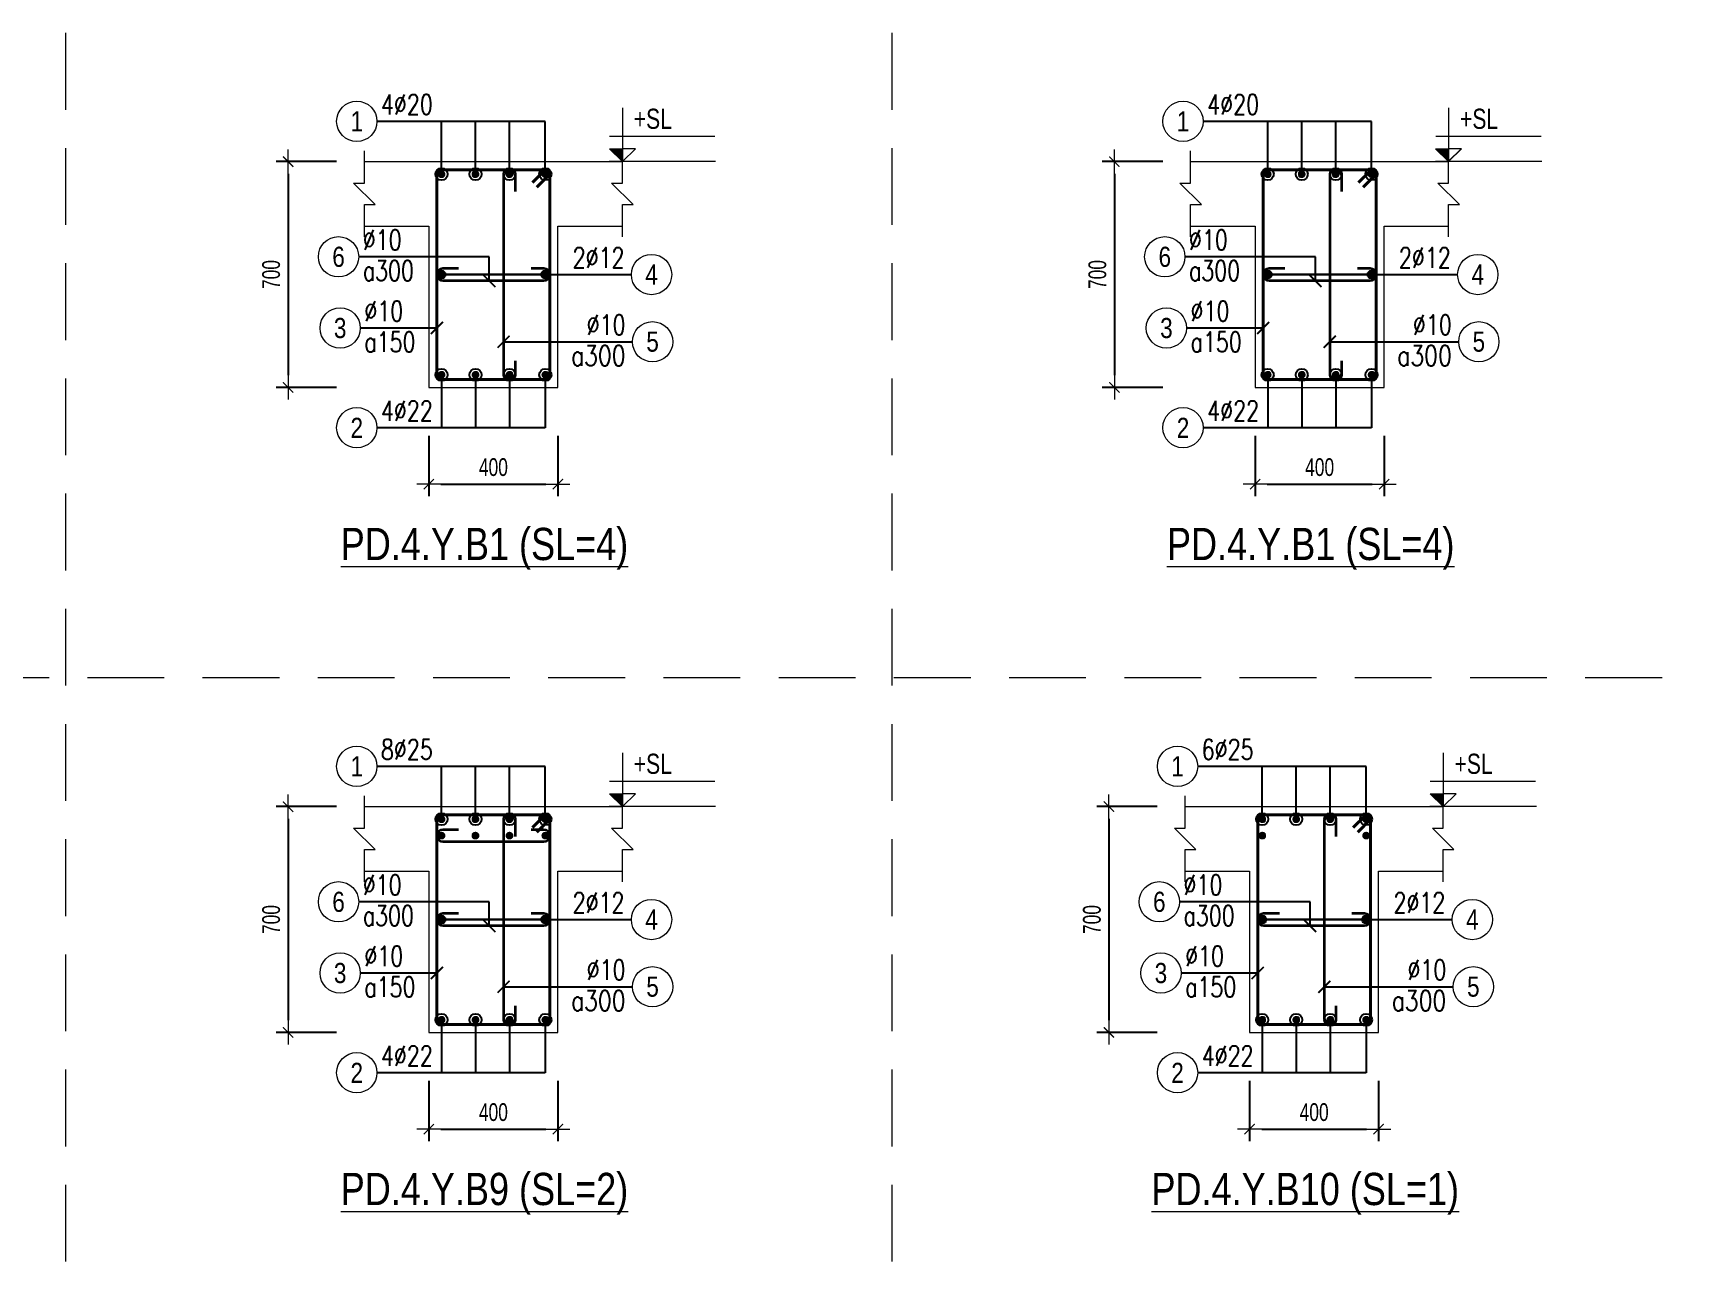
# Model space of a CAD drawing. Header units: millimetres. Extents: x 0 to 264070, y -218202 to 27271.
# Drawn here: x 251161 to 256259, y -208073 to -204202 of the extents above; entities that cross this region are included whole.
import ezdxf
from ezdxf.enums import TextEntityAlignment as Align

# ---------------------------------------------------------------- set-up
doc = ezdxf.new("R2010")
doc.units = ezdxf.units.MM
doc.header["$PDMODE"] = 3
doc.linetypes.add('HIDDEN2', pattern=[4.762499999999999, 3.175, -1.5875])
doc.layers.get('0').update_dxf_attribs({"lineweight": 20})
doc.layers.get('Defpoints').update_dxf_attribs({"color": 151, "lineweight": 9})
for name, color, linetype, lineweight in [('NDC_S_ANNO', 7, 'Continuous', 20), ('NDC_S_CONTINUOUS', 3, 'Continuous', 20), ('NDC_S_DIM', 1, 'Continuous', 15), ('NDC_S_HIDDEN', 8, 'HIDDEN2', 13), ('NDC_S_REBAR', 4, 'Continuous', 35), ('NDC_S_STIRRUP', 4, 'Continuous', 40), ('NDC_S_TEXT SYMBOL', 7, 'Continuous', 20), ('NDC_S_THIN LINE', 8, 'Continuous', 9), ('NDC_S_VN TEXT', 7, 'Continuous', 20)]:
    doc.layers.add(name, color=color, linetype=linetype, lineweight=lineweight)
doc.styles.add('ARIAL', font='arial.ttf', dxfattribs={"width": 0.8})
doc.styles.add('NDC_ANNO', font='', dxfattribs={"width": 0.8})
doc.styles.add('NDC_DIM', font='', dxfattribs={"width": 0.75})
doc.styles.add('NDC_EN TXT', font='romans.shx', dxfattribs={"width": 0.8})
doc.styles.get('NDC_ANNO').set_extended_font_data('Dotum')
doc.styles.get('NDC_DIM').set_extended_font_data('Dotum')
doc.dimstyles.new('NDC_dim_25', dxfattribs={"dimscale": 25, "dimtxt": 2.2, "dimasz": 1.5, "dimexe": 1.5, "dimexo": 2.5, "dimgap": 1, "dimtad": 1, "dimdec": 0, "dimzin": 0, "dimdsep": 46, "dimtxsty": 'NDC_DIM', "dimblk": 'DIMMARK', "dimcen": 0.09, "dimdle": 1.2, "dimclrd": 1, "dimclre": 1, "dimclrt": 3, "dimadec": 0, "dimazin": 0, "dimtfac": 1, "dimtdec": 0, "dimtix": 1, "dimtofl": 0, "dimtmove": 0, "dimatfit": 3, "dimfxl": 6, "dimfxlon": 1, "dimtolj": 1, "dimtzin": 0, "dimarcsym": 0})

# ---------------------------------------------------------------- blocks, each defined once
blk = doc.blocks.new('kata_block_THEP')
at = {"layer": 'NDC_S_REBAR', "color": 0}
for p, q in [((-0.5, 0), (0.5, 0)), ((-0.3535533905960619, 0.353553390592424), (0.3535533905960619, -0.353553390592424)), ((0.3535533905960619, 0.353553390592424), (-0.3535533905960619, -0.353553390592424)), ((0, 0.5), (0, -0.5))]:
    blk.add_line(p, q, dxfattribs=at)
at = {"layer": 'NDC_S_REBAR', "color": 0, "const_width": 0.08333333333333334}
blk.add_lwpolyline([(-0.5, -1.818989403545856e-12, 1), (0.5000000000145519, -1.818989403545856e-12, 1), (-0.5, -1.818989403545856e-12, 1)], format="xyb", dxfattribs=at)
blk = doc.blocks.new('DIMMARK')
at = {"layer": 'NDC_S_DIM', "color": 1}
blk.add_line((-1.5, 0), (1, 0), dxfattribs=at)
at = {"layer": 'NDC_S_DIM', "color": 2, "const_width": 0.1}
blk.add_lwpolyline([(-0.4242640687119285, -0.4242640687119285), (0.4242640687119285, 0.4242640687119285)], dxfattribs=at)
blk = doc.blocks.new('*D852')
at = {"layer": 'Defpoints', "color": 0, "transparency": 16777216}
for p in [(252458.5156631196, -204601.3271362502), (251952.5156631196, -205301.3271362502), (252458.5156631196, -205301.3271362502)]:
    blk.add_point(p, dxfattribs=at)
at = {"layer": 'NDC_S_DIM', "color": 1, "lineweight": -2, "transparency": 16777216}
for p, q in [((252102.5156631196, -204601.3271362502), (251915.0156631196, -204601.3271362502)), ((251952.5156631196, -204638.8271362502), (251952.5156631196, -205263.8271362502)), ((252102.5156631196, -205301.3271362502), (251915.0156631196, -205301.3271362502))]:
    blk.add_line(p, q, dxfattribs=at)
at = {"layer": 'NDC_S_DIM', "color": 1, "lineweight": -2, "transparency": 16777216, "xscale": 37.5, "yscale": 37.5, "zscale": 37.5}
for p, rotation in [((251952.5156631196, -204601.3271362502), 90), ((251952.5156631196, -205301.3271362502), 270)]:
    blk.add_blockref('DIMMARK', p, dxfattribs=dict(at, rotation=rotation))
at = {"layer": 'NDC_S_DIM', "color": 3, "transparency": 16777216, "insert": (251900.0156631197, -204951.3271362502), "char_height": 55.00000000000001, "attachment_point": 5, "rotation": 90, "style": 'NDC_DIM'}
blk.add_mtext('\\A1;700', dxfattribs=at)
blk = doc.blocks.new('*D853')
at = {"layer": 'Defpoints', "color": 0, "transparency": 16777216}
for p in [(252388.8425385753, -205301.3271362502), (252788.8425385753, -205301.3271362502), (252788.8425385753, -205601.3271362502)]:
    blk.add_point(p, dxfattribs=at)
at = {"layer": 'NDC_S_DIM', "color": 1, "lineweight": -2, "transparency": 16777216}
for p, q in [((252388.8425385753, -205451.3271362502), (252388.8425385753, -205638.8271362502)), ((252788.8425385753, -205451.3271362502), (252788.8425385753, -205638.8271362502)), ((252426.3425385753, -205601.3271362502), (252751.3425385753, -205601.3271362502))]:
    blk.add_line(p, q, dxfattribs=at)
at = {"layer": 'NDC_S_DIM', "color": 1, "lineweight": -2, "transparency": 16777216, "xscale": 37.5, "yscale": 37.5, "zscale": 37.5, "rotation": 180}
blk.add_blockref('DIMMARK', (252388.8425385753, -205601.3271362502), dxfattribs=at)
at = {"layer": 'NDC_S_DIM', "color": 1, "lineweight": -2, "transparency": 16777216, "xscale": 37.5, "yscale": 37.5, "zscale": 37.5}
blk.add_blockref('DIMMARK', (252788.8425385753, -205601.3271362502), dxfattribs=at)
at = {"layer": 'NDC_S_DIM', "color": 3, "transparency": 16777216, "insert": (252588.8425385753, -205548.8271362502), "char_height": 55.00000000000001, "attachment_point": 5, "style": 'NDC_DIM'}
blk.add_mtext('\\A1;400', dxfattribs=at)
blk = doc.blocks.new('kata_block_CT')
at = {"layer": 'NDC_S_ANNO'}
blk.add_hatch(color=3, dxfattribs=at).paths.add_polyline_path([(0, 1.596954857557648), (-1.612010908633238, 1.596954857557648), (0, 0)])
at = {"layer": 'NDC_S_ANNO', "ltscale": 50}
h = blk.add_hatch(dxfattribs=at)
h.set_pattern_fill('ANSI31', color=256, scale=1.406250541793835, style=0)
h.set_pattern_definition([(45.00000000000001, (0, 5.456968210637569e-12), (-3.157122508925224, 3.157122508925225), [])])
h.paths.add_polyline_path([(0, 1.596954857557648), (0, 0), (1.612010908924276, 1.596954857557648)])
for p, q in [((-1.592704896858777, 3.140833880479477), (11.46947077315417, 3.140833880479477)), ((11.56125648126181, 5.456968210637569e-12), (-1.63869572513795, 5.456968210637569e-12))]:
    blk.add_line(p, q, dxfattribs=at)
for points in [[(0, 6.69495074864426), (0, 0)], [(0, 0), (-1.612010908924276, 1.596954857557648), (0, 1.596954857557648)], [(0, 0), (1.612010908924276, 1.596954857557648), (0, 1.596954857557648)]]:
    blk.add_lwpolyline(points, dxfattribs=at)
at = {"layer": 'NDC_S_ANNO', "color": 8, "ltscale": 50}
blk.add_lwpolyline([(0, 0), (-1.612010908633238, 1.596954857557648), (0, 1.596954857557648)], dxfattribs=at)
at = {"layer": 'NDC_S_TEXT SYMBOL', "color": 3, "style": 'NDC_ANNO', "width": 0.8}
blk.add_attdef('CT', (1.409564409346785, 4.068271311703938), '', height=2.5, dxfattribs=at)
blk = doc.blocks.new('kata_block_TD')
at = {"color": 6, "linetype": 'ByBlock', "lineweight": -2, "style": 'ARIAL', "width": 0.8}
blk.add_attdef('SECTDET2', text='', height=5, dxfattribs=at).set_placement((0, 7.970649532882817), align=Align.CENTER)
at = {"color": 0, "linetype": 'ByBlock', "lineweight": -2, "style": 'ARIAL', "width": 0.8}
blk.add_attdef('SECTDET1', text='', height=5, dxfattribs=at).set_placement((0, 1.470649532882817), align=Align.CENTER)
at = {"color": 3, "lineweight": 25, "style": 'ARIAL', "width": 0.8}
blk.add_attdef('SSCALE', text='', height=2.5, dxfattribs=at).set_placement((0, -3.998868953555331), align=Align.CENTER)
blk = doc.blocks.new('*U241')
blk.add_circle((-2.5, 0), 2.5)
at = {"layer": 'NDC_S_VN TEXT', "color": 3, "style": 'NDC_EN TXT', "width": 0.75}
for tag, p in [('DK1', (0.5, 0.8455043070534884)), ('KC1', (0.5, -2.972544307831413))]:
    blk.add_attdef(tag, p, '', height=2.5, dxfattribs=at)
at = {"layer": 'NDC_S_VN TEXT', "color": 7, "style": 'ARIAL', "width": 0.8}
blk.add_attdef('SH2', text='', height=2.5, dxfattribs=at).set_placement((-2.5, 0), align=Align.MIDDLE)
blk = doc.blocks.new('*U321')
blk.add_circle((2.5, 0), 2.5)
at = {"layer": 'NDC_S_VN TEXT', "color": 3, "style": 'NDC_EN TXT'}
for tag, width, p in [('DK2', 0.75, (-0.85, 0.8455043070534884)), ('KC2', 0.8, (-0.85, -2.972544307831413))]:
    blk.add_attdef(tag, text='', height=2.5, dxfattribs=dict(at, width=width)).set_placement(p, align=Align.RIGHT)
at = {"layer": 'NDC_S_VN TEXT', "color": 7, "style": 'ARIAL', "width": 0.8}
blk.add_attdef('SH3', text='', height=2.5, dxfattribs=at).set_placement((2.5, 0), align=Align.MIDDLE)
blk = doc.blocks.new('*U239')
blk.add_circle((2.5, 0), 2.5)
at = {"layer": 'NDC_S_VN TEXT', "color": 3, "style": 'NDC_EN TXT', "width": 0.75}
blk.add_attdef('DK2', text='', height=2.5, dxfattribs=at).set_placement((-0.85, 0.8455043070534884), align=Align.RIGHT)
at = {"layer": 'NDC_S_VN TEXT', "color": 7, "style": 'ARIAL', "width": 0.8}
blk.add_attdef('SH3', text='', height=2.5, dxfattribs=at).set_placement((2.5, 0), align=Align.MIDDLE)
blk = doc.blocks.new('*U240')
blk.add_circle((-2.5, 0), 2.5)
at = {"layer": 'NDC_S_VN TEXT', "color": 3, "style": 'NDC_EN TXT', "width": 0.75}
blk.add_attdef('DK1', (0.5, 0.8455043070534884), '', height=2.5, dxfattribs=at)
at = {"layer": 'NDC_S_VN TEXT', "color": 7, "style": 'ARIAL', "width": 0.8}
blk.add_attdef('SH2', text='', height=2.5, dxfattribs=at).set_placement((-2.5, 0), align=Align.MIDDLE)
blk = doc.blocks.new('*D854')
at = {"layer": 'Defpoints', "color": 0, "transparency": 16777216}
for p in [(255020.0266004882, -204601.3271362502), (254514.0266004882, -205301.3271362502), (255020.0266004882, -205301.3271362502)]:
    blk.add_point(p, dxfattribs=at)
at = {"layer": 'NDC_S_DIM', "color": 1, "lineweight": -2, "transparency": 16777216}
for p, q in [((254664.0266004882, -204601.3271362502), (254476.5266004882, -204601.3271362502)), ((254514.0266004882, -204638.8271362502), (254514.0266004882, -205263.8271362502)), ((254664.0266004882, -205301.3271362502), (254476.5266004882, -205301.3271362502))]:
    blk.add_line(p, q, dxfattribs=at)
at = {"layer": 'NDC_S_DIM', "color": 1, "lineweight": -2, "transparency": 16777216, "xscale": 37.5, "yscale": 37.5, "zscale": 37.5}
for p, rotation in [((254514.0266004882, -204601.3271362502), 90), ((254514.0266004882, -205301.3271362502), 270)]:
    blk.add_blockref('DIMMARK', p, dxfattribs=dict(at, rotation=rotation))
at = {"layer": 'NDC_S_DIM', "color": 3, "transparency": 16777216, "insert": (254461.5266004883, -204951.3271362502), "char_height": 55.00000000000001, "attachment_point": 5, "rotation": 90, "style": 'NDC_DIM'}
blk.add_mtext('\\A1;700', dxfattribs=at)
blk = doc.blocks.new('*D855')
at = {"layer": 'Defpoints', "color": 0, "transparency": 16777216}
for p in [(254950.3534759439, -205301.3271362502), (255350.3534759439, -205301.3271362502), (255350.3534759439, -205601.3271362502)]:
    blk.add_point(p, dxfattribs=at)
at = {"layer": 'NDC_S_DIM', "color": 1, "lineweight": -2, "transparency": 16777216}
for p, q in [((254950.3534759439, -205451.3271362502), (254950.3534759439, -205638.8271362502)), ((255350.3534759439, -205451.3271362502), (255350.3534759439, -205638.8271362502)), ((254987.8534759439, -205601.3271362502), (255312.8534759439, -205601.3271362502))]:
    blk.add_line(p, q, dxfattribs=at)
at = {"layer": 'NDC_S_DIM', "color": 1, "lineweight": -2, "transparency": 16777216, "xscale": 37.5, "yscale": 37.5, "zscale": 37.5, "rotation": 180}
blk.add_blockref('DIMMARK', (254950.3534759439, -205601.3271362502), dxfattribs=at)
at = {"layer": 'NDC_S_DIM', "color": 1, "lineweight": -2, "transparency": 16777216, "xscale": 37.5, "yscale": 37.5, "zscale": 37.5}
blk.add_blockref('DIMMARK', (255350.3534759439, -205601.3271362502), dxfattribs=at)
at = {"layer": 'NDC_S_DIM', "color": 3, "transparency": 16777216, "insert": (255150.3534759439, -205548.8271362502), "char_height": 55.00000000000001, "attachment_point": 5, "style": 'NDC_DIM'}
blk.add_mtext('\\A1;400', dxfattribs=at)
blk = doc.blocks.new('*D866')
at = {"layer": 'Defpoints', "color": 0, "transparency": 16777216}
for p in [(252458.5156631197, -206601.3271362478), (251952.5156631197, -207301.3271362478), (252458.5156631197, -207301.3271362478)]:
    blk.add_point(p, dxfattribs=at)
at = {"layer": 'NDC_S_DIM', "color": 1, "lineweight": -2, "transparency": 16777216}
for p, q in [((252102.5156631197, -206601.3271362478), (251915.0156631197, -206601.3271362478)), ((251952.5156631197, -206638.8271362478), (251952.5156631197, -207263.8271362478)), ((252102.5156631197, -207301.3271362478), (251915.0156631197, -207301.3271362478))]:
    blk.add_line(p, q, dxfattribs=at)
at = {"layer": 'NDC_S_DIM', "color": 1, "lineweight": -2, "transparency": 16777216, "xscale": 37.5, "yscale": 37.5, "zscale": 37.5}
for p, rotation in [((251952.5156631197, -206601.3271362478), 90), ((251952.5156631197, -207301.3271362478), 270)]:
    blk.add_blockref('DIMMARK', p, dxfattribs=dict(at, rotation=rotation))
at = {"layer": 'NDC_S_DIM', "color": 3, "transparency": 16777216, "insert": (251900.0156631198, -206951.3271362477), "char_height": 55.00000000000001, "attachment_point": 5, "rotation": 90, "style": 'NDC_DIM'}
blk.add_mtext('\\A1;700', dxfattribs=at)
blk = doc.blocks.new('*D867')
at = {"layer": 'Defpoints', "color": 0, "transparency": 16777216}
for p in [(252388.8425385754, -207301.3271362478), (252788.8425385754, -207301.3271362478), (252788.8425385754, -207601.3271362478)]:
    blk.add_point(p, dxfattribs=at)
at = {"layer": 'NDC_S_DIM', "color": 1, "lineweight": -2, "transparency": 16777216}
for p, q in [((252388.8425385754, -207451.3271362478), (252388.8425385754, -207638.8271362478)), ((252788.8425385754, -207451.3271362478), (252788.8425385754, -207638.8271362478)), ((252426.3425385754, -207601.3271362478), (252751.3425385754, -207601.3271362478))]:
    blk.add_line(p, q, dxfattribs=at)
at = {"layer": 'NDC_S_DIM', "color": 1, "lineweight": -2, "transparency": 16777216, "xscale": 37.5, "yscale": 37.5, "zscale": 37.5, "rotation": 180}
blk.add_blockref('DIMMARK', (252388.8425385754, -207601.3271362478), dxfattribs=at)
at = {"layer": 'NDC_S_DIM', "color": 1, "lineweight": -2, "transparency": 16777216, "xscale": 37.5, "yscale": 37.5, "zscale": 37.5}
blk.add_blockref('DIMMARK', (252788.8425385754, -207601.3271362478), dxfattribs=at)
at = {"layer": 'NDC_S_DIM', "color": 3, "transparency": 16777216, "insert": (252588.8425385754, -207548.8271362478), "char_height": 55.00000000000001, "attachment_point": 5, "style": 'NDC_DIM'}
blk.add_mtext('\\A1;400', dxfattribs=at)
blk = doc.blocks.new('*D868')
at = {"layer": 'Defpoints', "color": 0, "transparency": 16777216}
for p in [(255002.9946559524, -206601.3271362478), (254496.9946559524, -207301.3271362478), (255002.9946559524, -207301.3271362478)]:
    blk.add_point(p, dxfattribs=at)
at = {"layer": 'NDC_S_DIM', "color": 1, "lineweight": -2, "transparency": 16777216}
for p, q in [((254646.9946559524, -206601.3271362478), (254459.4946559524, -206601.3271362478)), ((254496.9946559524, -206638.8271362478), (254496.9946559524, -207263.8271362478)), ((254646.9946559524, -207301.3271362478), (254459.4946559524, -207301.3271362478))]:
    blk.add_line(p, q, dxfattribs=at)
at = {"layer": 'NDC_S_DIM', "color": 1, "lineweight": -2, "transparency": 16777216, "xscale": 37.5, "yscale": 37.5, "zscale": 37.5}
for p, rotation in [((254496.9946559524, -206601.3271362478), 90), ((254496.9946559524, -207301.3271362478), 270)]:
    blk.add_blockref('DIMMARK', p, dxfattribs=dict(at, rotation=rotation))
at = {"layer": 'NDC_S_DIM', "color": 3, "transparency": 16777216, "insert": (254444.4946559524, -206951.3271362478), "char_height": 55.00000000000001, "attachment_point": 5, "rotation": 90, "style": 'NDC_DIM'}
blk.add_mtext('\\A1;700', dxfattribs=at)
blk = doc.blocks.new('*D869')
at = {"layer": 'Defpoints', "color": 0, "transparency": 16777216}
for p in [(254933.3215314081, -207301.3271362478), (255333.3215314081, -207301.3271362478), (255333.3215314081, -207601.3271362478)]:
    blk.add_point(p, dxfattribs=at)
at = {"layer": 'NDC_S_DIM', "color": 1, "lineweight": -2, "transparency": 16777216}
for p, q in [((254933.3215314081, -207451.3271362478), (254933.3215314081, -207638.8271362478)), ((255333.3215314081, -207451.3271362478), (255333.3215314081, -207638.8271362478)), ((254970.8215314081, -207601.3271362478), (255295.8215314081, -207601.3271362478))]:
    blk.add_line(p, q, dxfattribs=at)
at = {"layer": 'NDC_S_DIM', "color": 1, "lineweight": -2, "transparency": 16777216, "xscale": 37.5, "yscale": 37.5, "zscale": 37.5, "rotation": 180}
blk.add_blockref('DIMMARK', (254933.3215314081, -207601.3271362478), dxfattribs=at)
at = {"layer": 'NDC_S_DIM', "color": 1, "lineweight": -2, "transparency": 16777216, "xscale": 37.5, "yscale": 37.5, "zscale": 37.5}
blk.add_blockref('DIMMARK', (255333.3215314081, -207601.3271362478), dxfattribs=at)
at = {"layer": 'NDC_S_DIM', "color": 3, "transparency": 16777216, "insert": (255133.3215314081, -207548.8271362478), "char_height": 55.00000000000001, "attachment_point": 5, "style": 'NDC_DIM'}
blk.add_mtext('\\A1;400', dxfattribs=at)

msp = doc.modelspace()

# ---------------------------------------------------------------- linework, layer by layer
at = {"layer": 'NDC_S_CONTINUOUS'}
for points in [[(252188.8425385753, -204601.3271362502), (252388.8425385753, -204601.3271362502), (252388.8425385753, -204601.3271362502), (252788.8425385753, -204601.3271362502), (252788.8425385753, -204601.3271362502), (252988.8425385753, -204601.3271362502)], [(254750.3534759439, -204601.3271362502), (254950.3534759439, -204601.3271362502), (254950.3534759439, -204601.3271362502), (255350.3534759439, -204601.3271362502), (255350.3534759439, -204601.3271362502), (255550.3534759439, -204601.3271362502)], [(252188.8425385753, -204801.3271362502), (252388.8425385753, -204801.3271362502), (252388.8425385753, -205301.3271362502), (252788.8425385753, -205301.3271362502), (252788.8425385753, -204801.3271362502), (252988.8425385753, -204801.3271362502)], [(254750.3534759439, -204801.3271362502), (254950.3534759439, -204801.3271362502), (254950.3534759439, -205301.3271362502), (255350.3534759439, -205301.3271362502), (255350.3534759439, -204801.3271362502), (255550.3534759439, -204801.3271362502)], [(252188.8425385754, -206601.3271362478), (252388.8425385754, -206601.3271362478), (252388.8425385754, -206601.3271362478), (252788.8425385754, -206601.3271362478), (252788.8425385754, -206601.3271362478), (252988.8425385754, -206601.3271362478)], [(254733.3215314081, -206601.3271362478), (254933.3215314081, -206601.3271362478), (254933.3215314081, -206601.3271362478), (255333.3215314081, -206601.3271362478), (255333.3215314081, -206601.3271362478), (255533.3215314081, -206601.3271362478)], [(252188.8425385754, -206801.3271362478), (252388.8425385754, -206801.3271362478), (252388.8425385754, -207301.3271362478), (252788.8425385754, -207301.3271362478), (252788.8425385754, -206801.3271362478), (252988.8425385754, -206801.3271362478)], [(254733.3215314081, -206801.3271362478), (254933.3215314081, -206801.3271362478), (254933.3215314081, -207301.3271362478), (255333.3215314081, -207301.3271362478), (255333.3215314081, -206801.3271362478), (255533.3215314081, -206801.3271362478)]]:
    msp.add_lwpolyline(points, dxfattribs=at)
at = {"layer": 'NDC_S_HIDDEN', "ltscale": 75}
for p, q in [((251262.4073617192, -204202.0456222839), (251262.4073617192, -218202.045622268)), ((253823.9182990877, -204202.0456222839), (253823.9182990877, -218202.045622268)), ((264069.962048562, -206202.0456222817), (246139.3854869821, -206202.0456222816))]:
    msp.add_line(p, q, dxfattribs=at)
at = {"layer": 'NDC_S_REBAR'}
for points in [[(252657.2745385754, -204693.6718261835), (252657.2745385754, -204644.7586563737, 0.9999999999999999), (252620.4105385753, -204644.7586563737), (252620.4105385753, -205257.8951362501, 0.9999999999999999), (252657.2745385754, -205257.8951362501), (252657.2745385754, -205218.6382452413, -0.414213562)], [(255218.7854759439, -204693.6718261835), (255218.7854759439, -204644.7586563737, 0.9999999999999999), (255181.9214759438, -204644.7586563737), (255181.9214759438, -205257.8951362501, 0.9999999999999999), (255218.7854759439, -205257.8951362501), (255218.7854759439, -205218.6382452413, -0.414213562)], [(252481.1877083852, -204932.8951362502), (252432.2745385754, -204932.8951362502, 0.9999999999999999), (252432.2745385754, -204969.7591362502), (252745.4105385753, -204969.7591362502, 0.9999999999999999), (252745.4105385753, -204932.8951362502), (252706.1536475665, -204932.8951362502, -0.414213562)], [(255042.6986457538, -204932.8951362502), (254993.7854759439, -204932.8951362502, 0.9999999999999999), (254993.7854759439, -204969.7591362502), (255306.9214759438, -204969.7591362502, 0.9999999999999999), (255306.9214759438, -204932.8951362502), (255267.664584935, -204932.8951362502, -0.414213562)], [(252657.2745385754, -206693.6718261811), (252657.2745385754, -206644.7586563712, 0.9999999999999999), (252620.4105385754, -206644.7586563712), (252620.4105385754, -207257.8951362477, 0.9999999999999999), (252657.2745385754, -207257.8951362477), (252657.2745385754, -207218.6382452389, -0.414213562)], [(255201.7535314081, -206693.6718261811), (255201.7535314081, -206644.7586563713, 0.9999999999999999), (255164.889531408, -206644.7586563713), (255164.889531408, -207257.8951362477, 0.9999999999999999), (255201.7535314081, -207257.8951362477), (255201.7535314081, -207218.6382452389, -0.414213562)], [(252481.1877083853, -206672.7872880886), (252432.2745385754, -206672.7872880886, 0.9999999999999999), (252432.2745385754, -206709.6512880886), (252745.4105385754, -206709.6512880886, 0.9999999999999999), (252745.4105385754, -206672.7872880886), (252706.1536475665, -206672.7872880886, -0.414213562)], [(252481.1877083853, -206932.8951362478), (252432.2745385754, -206932.8951362478, 0.9999999999999999), (252432.2745385754, -206969.7591362478), (252745.4105385754, -206969.7591362478, 0.9999999999999999), (252745.4105385754, -206932.8951362478), (252706.1536475665, -206932.8951362478, -0.414213562)], [(255025.6667012179, -206932.8951362478), (254976.7535314081, -206932.8951362478, 0.9999999999999999), (254976.7535314081, -206969.7591362479), (255289.889531408, -206969.7591362479, 0.9999999999999999), (255289.889531408, -206932.8951362478), (255250.6326403992, -206932.8951362478, -0.414213562)]]:
    msp.add_lwpolyline(points, format="xyb", dxfattribs=at)
at = {"layer": 'NDC_S_STIRRUP'}
for points in [[(252709.8425385753, -204666.3271362502), (252749.8425385753, -204626.3271362502, -0.414213562), (252763.8425385753, -204640.3271362502), (252763.8425385753, -205262.3271362502, -0.414213562), (252749.8425385753, -205276.3271362502), (252427.8425385753, -205276.3271362502, -0.414213562), (252413.8425385753, -205262.3271362502), (252413.8425385753, -204640.3271362502, -0.414213562), (252427.8425385753, -204626.3271362502), (252749.8425385753, -204626.3271362502, -0.414213562), (252763.8425385753, -204640.3271362502), (252723.8425385753, -204680.3271362502)], [(255271.3534759439, -204666.3271362502), (255311.3534759439, -204626.3271362502, -0.414213562), (255325.3534759439, -204640.3271362502), (255325.3534759439, -205262.3271362502, -0.414213562), (255311.3534759439, -205276.3271362502), (254989.3534759439, -205276.3271362502, -0.414213562), (254975.3534759439, -205262.3271362502), (254975.3534759439, -204640.3271362502, -0.414213562), (254989.3534759439, -204626.3271362502), (255311.3534759439, -204626.3271362502, -0.414213562), (255325.3534759439, -204640.3271362502), (255285.3534759439, -204680.3271362502)], [(252709.8425385754, -206666.3271362478), (252749.8425385754, -206626.3271362478, -0.414213562), (252763.8425385754, -206640.3271362478), (252763.8425385754, -207262.3271362478, -0.414213562), (252749.8425385754, -207276.3271362478), (252427.8425385754, -207276.3271362478, -0.414213562), (252413.8425385754, -207262.3271362478), (252413.8425385754, -206640.3271362478, -0.414213562), (252427.8425385754, -206626.3271362478), (252749.8425385754, -206626.3271362478, -0.414213562), (252763.8425385754, -206640.3271362478), (252723.8425385754, -206680.3271362478)], [(255254.3215314081, -206666.3271362478), (255294.3215314081, -206626.3271362478, -0.414213562), (255308.3215314081, -206640.3271362478), (255308.3215314081, -207262.3271362478, -0.414213562), (255294.3215314081, -207276.3271362478), (254972.3215314081, -207276.3271362478, -0.414213562), (254958.3215314081, -207262.3271362478), (254958.3215314081, -206640.3271362478, -0.414213562), (254972.3215314081, -206626.3271362478), (255294.3215314081, -206626.3271362478, -0.414213562), (255308.3215314081, -206640.3271362478), (255268.3215314081, -206680.3271362478)]]:
    msp.add_lwpolyline(points, format="xyb", dxfattribs=at)
at = {"layer": 'NDC_S_THIN LINE'}
for points in [[(252188.8425385753, -204834.6604695835), (252188.8425385753, -204734.6604695835), (252222.1758719087, -204734.6604695835), (252155.509205242, -204667.9938029168), (252188.8425385753, -204667.9938029168), (252188.8425385753, -204567.9938029168)], [(252988.8425385753, -204834.6604695835), (252988.8425385753, -204734.6604695835), (253022.1758719087, -204734.6604695835), (252955.509205242, -204667.9938029168), (252988.8425385753, -204667.9938029168), (252988.8425385753, -204567.9938029168)], [(254750.3534759439, -204834.6604695835), (254750.3534759439, -204734.6604695835), (254783.6868092772, -204734.6604695835), (254717.0201426106, -204667.9938029168), (254750.3534759439, -204667.9938029168), (254750.3534759439, -204567.9938029168)], [(255550.3534759439, -204834.6604695835), (255550.3534759439, -204734.6604695835), (255583.6868092772, -204734.6604695835), (255517.0201426106, -204667.9938029168), (255550.3534759439, -204667.9938029168), (255550.3534759439, -204567.9938029168)], [(252188.8425385754, -206834.6604695811), (252188.8425385754, -206734.6604695811), (252222.1758719088, -206734.6604695811), (252155.509205242, -206667.9938029144), (252188.8425385754, -206667.9938029144), (252188.8425385754, -206567.9938029144)], [(252988.8425385754, -206834.6604695811), (252988.8425385754, -206734.6604695811), (253022.1758719088, -206734.6604695811), (252955.509205242, -206667.9938029144), (252988.8425385754, -206667.9938029144), (252988.8425385754, -206567.9938029144)], [(254733.3215314081, -206834.6604695811), (254733.3215314081, -206734.6604695811), (254766.6548647414, -206734.6604695811), (254699.9881980747, -206667.9938029145), (254733.3215314081, -206667.9938029145), (254733.3215314081, -206567.9938029145)], [(255533.3215314081, -206834.6604695811), (255533.3215314081, -206734.6604695811), (255566.6548647414, -206734.6604695811), (255499.9881980747, -206667.9938029145), (255533.3215314081, -206667.9938029145), (255533.3215314081, -206567.9938029145)]]:
    msp.add_lwpolyline(points, dxfattribs=at)

# ---------------------------------------------------------------- block references
at = {"layer": 'NDC_S_REBAR', "xscale": 22, "yscale": 22, "zscale": 22}
for p in [(252427.8425385753, -204640.3271362502), (252749.8425385753, -204640.3271362502), (254989.3534759439, -204640.3271362502), (255311.3534759439, -204640.3271362502), (252427.8425385753, -204951.3271362502), (252749.8425385753, -204951.3271362502), (254989.3534759439, -204951.3271362502), (255311.3534759439, -204951.3271362502), (252427.8425385753, -205262.3271362502), (252533.3425385753, -205262.3271362502), (252638.8425385753, -205262.3271362502), (252749.8425385753, -205262.3271362502), (254989.3534759439, -205262.3271362502), (255094.8534759439, -205262.3271362502), (255200.3534759439, -205262.3271362502), (255311.3534759439, -205262.3271362502), (252427.8425385754, -206640.3271362478), (252749.8425385754, -206640.3271362478), (254972.3215314081, -206640.3271362478), (255294.3215314081, -206640.3271362478), (252427.8425385754, -206691.2192880886), (252749.8425385754, -206691.2192880886), (254972.3215314081, -206691.2192880886), (255294.3215314081, -206691.2192880886), (252427.8425385754, -206951.3271362478), (252749.8425385754, -206951.3271362478), (254972.3215314081, -206951.3271362478), (255294.3215314081, -206951.3271362478), (252427.8425385754, -207262.3271362478), (252533.3425385754, -207262.3271362478), (252638.8425385754, -207262.3271362478), (252749.8425385754, -207262.3271362478), (254972.3215314081, -207262.3271362478), (255077.8215314081, -207262.3271362478), (255183.3215314081, -207262.3271362478), (255294.3215314081, -207262.3271362478)]:
    msp.add_blockref('kata_block_THEP', p, dxfattribs=at)
at = {"layer": 'NDC_S_REBAR', "xscale": -22, "yscale": 22, "zscale": 22, "rotation": 180}
for p in [(252533.3425385753, -204640.3271362502), (252638.8425385753, -204640.3271362502), (255094.8534759439, -204640.3271362502), (255200.3534759439, -204640.3271362502), (252533.3425385754, -206640.3271362478), (252638.8425385754, -206640.3271362478), (255077.8215314081, -206640.3271362478), (255183.3215314081, -206640.3271362478), (252533.3425385754, -206691.2192880886), (252638.8425385754, -206691.2192880886)]:
    msp.add_blockref('kata_block_THEP', p, dxfattribs=at)
at = {"layer": 'NDC_S_THIN LINE', "xscale": 25, "yscale": 25, "zscale": 25}
for name, p, values in [('*U240', (252227.8425385753, -204476.3271362502), {'SH2': '1', 'DK1': '4%%c20'}), ('*U240', (254789.3534759439, -204476.3271362502), {'SH2': '1', 'DK1': '4%%c20'}), ('*U241', (252171.3425385753, -204896.3271362502), {'SH2': '6', 'DK1': '%%c10', 'KC1': 'a300'}), ('*U241', (254732.8534759439, -204896.3271362502), {'SH2': '6', 'DK1': '%%c10', 'KC1': 'a300'}), ('*U239', (253016.7327823729, -204951.3271362502), {'SH3': '4', 'DK2': '2%%c12'}), ('*U239', (255578.2437197414, -204951.3271362502), {'SH3': '4', 'DK2': '2%%c12'}), ('*U241', (252176.3425385753, -205117.1478068597), {'SH2': '3', 'DK1': '%%c10', 'KC1': 'a150'}), ('*U241', (254737.8534759439, -205117.1478068597), {'SH2': '3', 'DK1': '%%c10', 'KC1': 'a150'}), ('*U321', (253019.8987374396, -205159.7942644295), {'SH3': '5', 'DK2': '%%c10', 'KC2': 'a300'}), ('*U321', (255581.4096748081, -205159.7942644295), {'SH3': '5', 'DK2': '%%c10', 'KC2': 'a300'}), ('*U240', (252227.8425385753, -205426.3271362502), {'SH2': '2', 'DK1': '4%%c22'}), ('*U240', (254789.3534759439, -205426.3271362502), {'SH2': '2', 'DK1': '4%%c22'}), ('*U240', (252227.8425385754, -206476.3271362478), {'SH2': '1', 'DK1': '8%%c25'}), ('*U240', (254772.3215314081, -206476.3271362478), {'SH2': '1', 'DK1': '6%%c25'}), ('*U241', (252171.3425385754, -206896.3271362478), {'SH2': '6', 'DK1': '%%c10', 'KC1': 'a300'}), ('*U241', (254715.8215314081, -206896.3271362478), {'SH2': '6', 'DK1': '%%c10', 'KC1': 'a300'}), ('*U239', (253016.7327823729, -206951.3271362478), {'SH3': '4', 'DK2': '2%%c12'}), ('*U239', (255561.2117752056, -206951.3271362478), {'SH3': '4', 'DK2': '2%%c12'}), ('*U241', (252176.3425385754, -207117.1478068573), {'SH2': '3', 'DK1': '%%c10', 'KC1': 'a150'}), ('*U241', (254720.8215314081, -207117.1478068574), {'SH2': '3', 'DK1': '%%c10', 'KC1': 'a150'}), ('*U321', (253019.8987374396, -207159.7942644271), {'SH3': '5', 'DK2': '%%c10', 'KC2': 'a300'}), ('*U321', (255564.3777302723, -207159.7942644271), {'SH3': '5', 'DK2': '%%c10', 'KC2': 'a300'}), ('*U240', (252227.8425385754, -207426.3271362478), {'SH2': '2', 'DK1': '4%%c22'}), ('*U240', (254772.3215314081, -207426.3271362478), {'SH2': '2', 'DK1': '4%%c22'})]:
    msp.add_blockref(name, p, dxfattribs=at).add_auto_attribs(values)
at = {"layer": 'NDC_S_VN TEXT', "xscale": 25, "yscale": 25, "zscale": 25}
for p in [(252988.8425385753, -204601.3271362502), (255550.3534759439, -204601.3271362502), (252988.8425385754, -206601.3271362478), (255533.3215314081, -206601.3271362478)]:
    msp.add_blockref('kata_block_CT', p, dxfattribs=at).add_auto_attribs({'CT': '+SL'})
at = {"layer": 'NDC_S_VN TEXT'}
ref = msp.add_blockref('kata_block_TD', (252561.2576822682, -205866.2327831872), dxfattribs=dict(at, xscale=20, yscale=20, zscale=20))
ref.add_attrib('SECTDET1', '%%uPD.4.Y.B1 (SL=4)', dxfattribs={"layer": '0', "color": 0, "linetype": 'ByBlock', "lineweight": -2, "height": 100, "style": 'ARIAL', "width": 0.8}).set_placement((252561.2576822682, -205836.8197925295), align=Align.CENTER)
ref = msp.add_blockref('kata_block_TD', (255122.7686196367, -205866.2327831872), dxfattribs=dict(at, xscale=20, yscale=20, zscale=20))
ref.add_attrib('SECTDET1', '%%uPD.4.Y.B1 (SL=4)', dxfattribs={"layer": '0', "color": 0, "linetype": 'ByBlock', "lineweight": -2, "height": 100, "style": 'ARIAL', "width": 0.8}).set_placement((255122.7686196367, -205836.8197925295), align=Align.CENTER)
ref = msp.add_blockref('kata_block_TD', (252561.2576822682, -207866.2327831848), dxfattribs=dict(at, xscale=20, yscale=20, zscale=20))
ref.add_attrib('SECTDET1', '%%uPD.4.Y.B9 (SL=2)', dxfattribs={"layer": '0', "color": 0, "linetype": 'ByBlock', "lineweight": -2, "height": 100, "style": 'ARIAL', "width": 0.8}).set_placement((252561.2576822682, -207836.8197925271), align=Align.CENTER)
ref = msp.add_blockref('kata_block_TD', (255105.7366751009, -207866.2327831848), dxfattribs=dict(at, xscale=20, yscale=20, zscale=20))
ref.add_attrib('SECTDET1', '%%uPD.4.Y.B10 (SL=1)', dxfattribs={"layer": '0', "color": 0, "linetype": 'ByBlock', "lineweight": -2, "height": 100, "style": 'ARIAL', "width": 0.8}).set_placement((255105.7366751009, -207836.8197925271), align=Align.CENTER)

# ---------------------------------------------------------------- dimensions: what is measured, and where the dimension line sits
at = {"layer": 'NDC_S_DIM'}
for base, p1, p2, picture, middle in [((251952.5156631196, -205301.3271362502), (252458.5156631196, -204601.3271362502), (252458.5156631196, -205301.3271362502), '*D852', (251900.0156631197, -204951.3271362502)), ((254514.0266004882, -205301.3271362502), (255020.0266004882, -204601.3271362502), (255020.0266004882, -205301.3271362502), '*D854', (254461.5266004883, -204951.3271362502)), ((251952.5156631197, -207301.3271362478), (252458.5156631197, -206601.3271362478), (252458.5156631197, -207301.3271362478), '*D866', (251900.0156631198, -206951.3271362477)), ((254496.9946559524, -207301.3271362478), (255002.9946559524, -206601.3271362478), (255002.9946559524, -207301.3271362478), '*D868', (254444.4946559524, -206951.3271362478))]:
    dim = msp.add_linear_dim(base=base, p1=p1, p2=p2, angle=270, dimstyle='NDC_dim_25', dxfattribs=at)
    dim.commit()
    dim.dimension.update_dxf_attribs({"geometry": picture, "text_midpoint": middle})
for base, p1, p2, picture, middle in [((252788.8425385753, -205601.3271362502), (252388.8425385753, -205301.3271362502), (252788.8425385753, -205301.3271362502), '*D853', (252588.8425385753, -205548.8271362502)), ((255350.3534759439, -205601.3271362502), (254950.3534759439, -205301.3271362502), (255350.3534759439, -205301.3271362502), '*D855', (255150.3534759439, -205548.8271362502)), ((252788.8425385754, -207601.3271362478), (252388.8425385754, -207301.3271362478), (252788.8425385754, -207301.3271362478), '*D867', (252588.8425385754, -207548.8271362478)), ((255333.3215314081, -207601.3271362478), (254933.3215314081, -207301.3271362478), (255333.3215314081, -207301.3271362478), '*D869', (255133.3215314081, -207548.8271362478))]:
    dim = msp.add_linear_dim(base=base, p1=p1, p2=p2, dimstyle='NDC_dim_25', dxfattribs=at)
    dim.commit()
    dim.dimension.update_dxf_attribs({"geometry": picture, "text_midpoint": middle})

# ---------------------------------------------------------------- leaders
at = {"layer": 'NDC_S_THIN LINE'}
for points, override in [([(252749.8425385753, -204640.3271362502), (252749.8425385753, -204476.3271362502), (252227.8425385753, -204476.3271362502)], {"dimldrblk": 'DotBlank'}), ([(252638.8425385755, -204640.3271362502), (252638.8425385755, -204476.3271362502), (252227.8425385753, -204476.3271362502)], {"dimldrblk": 'DotBlank'}), ([(252533.3425385753, -204640.3271362502), (252533.3425385753, -204476.3271362502), (252227.8425385753, -204476.3271362502)], {"dimldrblk": 'DotBlank'}), ([(252427.8425385753, -204640.3271362502), (252427.8425385753, -204476.3271362502), (252227.8425385753, -204476.3271362502)], {"dimldrblk": 'DotBlank'}), ([(255311.3534759439, -204640.3271362502), (255311.3534759439, -204476.3271362502), (254789.3534759439, -204476.3271362502)], {"dimldrblk": 'DotBlank'}), ([(255200.3534759441, -204640.3271362502), (255200.3534759441, -204476.3271362502), (254789.3534759439, -204476.3271362502)], {"dimldrblk": 'DotBlank'}), ([(255094.8534759439, -204640.3271362502), (255094.8534759439, -204476.3271362502), (254789.3534759439, -204476.3271362502)], {"dimldrblk": 'DotBlank'}), ([(254989.3534759439, -204640.3271362502), (254989.3534759439, -204476.3271362502), (254789.3534759439, -204476.3271362502)], {"dimldrblk": 'DotBlank'}), ([(252576.1758719087, -204971.3271362502), (252576.1758719087, -204896.3271362502), (252171.3425385753, -204896.3271362502)], {"dimldrblk": 'ArchTick'}), ([(255137.6868092772, -204971.3271362502), (255137.6868092772, -204896.3271362502), (254732.8534759439, -204896.3271362502)], {"dimldrblk": 'ArchTick'}), ([(252427.8425385753, -204951.3271362502), (252755.8425385753, -204951.3271362502)], {"dimasz": 1, "dimldrblk": 'DotBlank'}), ([(252749.8425385753, -204951.3271362502), (252427.8425385753, -204951.3271362502)], {"dimasz": 1, "dimldrblk": 'DotBlank'}), ([(252749.8425385753, -204951.3271362502), (253016.7327823729, -204951.3271362502)], {"dimldrblk": 'DotSmall'}), ([(254989.3534759439, -204951.3271362502), (255317.3534759439, -204951.3271362502)], {"dimasz": 1, "dimldrblk": 'DotBlank'}), ([(255311.3534759439, -204951.3271362502), (254989.3534759439, -204951.3271362502)], {"dimasz": 1, "dimldrblk": 'DotBlank'}), ([(255311.3534759439, -204951.3271362502), (255578.2437197414, -204951.3271362502)], {"dimldrblk": 'DotSmall'}), ([(252413.8425385753, -205117.1478068597), (252176.3425385753, -205117.1478068597)], {"dimldrblk": 'ArchTick'}), ([(254975.3534759439, -205117.1478068597), (254737.8534759439, -205117.1478068597)], {"dimldrblk": 'ArchTick'}), ([(252620.4105385753, -205159.7942644295), (253019.8987374396, -205159.7942644295)], {"dimldrblk": 'ArchTick'}), ([(255181.9214759438, -205159.7942644295), (255581.4096748081, -205159.7942644295)], {"dimldrblk": 'ArchTick'}), ([(252749.8425385753, -205262.3271362502), (252749.8425385753, -205426.3271362502), (252227.8425385753, -205426.3271362502)], {"dimldrblk": 'DotBlank'}), ([(252638.8425385753, -205262.3271362502), (252638.8425385753, -205426.3271362502), (252227.8425385753, -205426.3271362502)], {"dimldrblk": 'DotBlank'}), ([(252533.3425385753, -205262.3271362502), (252533.3425385753, -205426.3271362502), (252227.8425385753, -205426.3271362502)], {"dimldrblk": 'DotBlank'}), ([(252427.8425385753, -205262.3271362502), (252427.8425385753, -205426.3271362502), (252227.8425385753, -205426.3271362502)], {"dimldrblk": 'DotBlank'}), ([(255311.3534759439, -205262.3271362502), (255311.3534759439, -205426.3271362502), (254789.3534759439, -205426.3271362502)], {"dimldrblk": 'DotBlank'}), ([(255200.3534759439, -205262.3271362502), (255200.3534759439, -205426.3271362502), (254789.3534759439, -205426.3271362502)], {"dimldrblk": 'DotBlank'}), ([(255094.8534759439, -205262.3271362502), (255094.8534759439, -205426.3271362502), (254789.3534759439, -205426.3271362502)], {"dimldrblk": 'DotBlank'}), ([(254989.3534759439, -205262.3271362502), (254989.3534759439, -205426.3271362502), (254789.3534759439, -205426.3271362502)], {"dimldrblk": 'DotBlank'}), ([(252749.8425385754, -206640.3271362478), (252749.8425385754, -206476.3271362478), (252227.8425385754, -206476.3271362478)], {"dimldrblk": 'DotBlank'}), ([(252638.8425385755, -206640.3271362477), (252638.8425385755, -206476.3271362477), (252227.8425385754, -206476.3271362478)], {"dimldrblk": 'DotBlank'}), ([(252533.3425385754, -206640.3271362478), (252533.3425385754, -206476.3271362478), (252227.8425385754, -206476.3271362478)], {"dimldrblk": 'DotBlank'}), ([(252427.8425385754, -206640.3271362478), (252427.8425385754, -206476.3271362478), (252227.8425385754, -206476.3271362478)], {"dimldrblk": 'DotBlank'}), ([(255294.3215314081, -206640.3271362478), (255294.3215314081, -206476.3271362478), (254772.3215314081, -206476.3271362478)], {"dimldrblk": 'DotBlank'}), ([(255183.3215314082, -206640.3271362478), (255183.3215314082, -206476.3271362478), (254772.3215314081, -206476.3271362478)], {"dimldrblk": 'DotBlank'}), ([(255077.8215314081, -206640.3271362478), (255077.8215314081, -206476.3271362478), (254772.3215314081, -206476.3271362478)], {"dimldrblk": 'DotBlank'}), ([(254972.3215314081, -206640.3271362478), (254972.3215314081, -206476.3271362478), (254772.3215314081, -206476.3271362478)], {"dimldrblk": 'DotBlank'}), ([(252576.1758719088, -206971.3271362478), (252576.1758719088, -206896.3271362478), (252171.3425385754, -206896.3271362478)], {"dimldrblk": 'ArchTick'}), ([(255120.6548647414, -206971.3271362478), (255120.6548647414, -206896.3271362478), (254715.8215314081, -206896.3271362478)], {"dimldrblk": 'ArchTick'}), ([(252427.8425385754, -206951.3271362478), (252755.8425385754, -206951.3271362478)], {"dimasz": 1, "dimldrblk": 'DotBlank'}), ([(252749.8425385754, -206951.3271362478), (252427.8425385754, -206951.3271362478)], {"dimasz": 1, "dimldrblk": 'DotBlank'}), ([(252749.8425385754, -206951.3271362478), (253016.7327823729, -206951.3271362478)], {"dimldrblk": 'DotSmall'}), ([(254972.3215314081, -206951.3271362478), (255300.3215314081, -206951.3271362478)], {"dimasz": 1, "dimldrblk": 'DotBlank'}), ([(255294.3215314081, -206951.3271362478), (254972.3215314081, -206951.3271362478)], {"dimasz": 1, "dimldrblk": 'DotBlank'}), ([(255294.3215314081, -206951.3271362478), (255561.2117752056, -206951.3271362478)], {"dimldrblk": 'DotSmall'}), ([(252413.8425385754, -207117.1478068573), (252176.3425385754, -207117.1478068573)], {"dimldrblk": 'ArchTick'}), ([(254958.3215314081, -207117.1478068574), (254720.8215314081, -207117.1478068574)], {"dimldrblk": 'ArchTick'}), ([(252620.4105385754, -207159.7942644271), (253019.8987374396, -207159.7942644271)], {"dimldrblk": 'ArchTick'}), ([(255164.889531408, -207159.7942644271), (255564.3777302723, -207159.7942644271)], {"dimldrblk": 'ArchTick'}), ([(252749.8425385754, -207262.3271362478), (252749.8425385754, -207426.3271362478), (252227.8425385754, -207426.3271362478)], {"dimldrblk": 'DotBlank'}), ([(252638.8425385754, -207262.3271362478), (252638.8425385754, -207426.3271362478), (252227.8425385754, -207426.3271362478)], {"dimldrblk": 'DotBlank'}), ([(252533.3425385754, -207262.3271362478), (252533.3425385754, -207426.3271362478), (252227.8425385754, -207426.3271362478)], {"dimldrblk": 'DotBlank'}), ([(252427.8425385754, -207262.3271362478), (252427.8425385754, -207426.3271362478), (252227.8425385754, -207426.3271362478)], {"dimldrblk": 'DotBlank'}), ([(255294.3215314081, -207262.3271362478), (255294.3215314081, -207426.3271362478), (254772.3215314081, -207426.3271362478)], {"dimldrblk": 'DotBlank'}), ([(255183.3215314081, -207262.3271362478), (255183.3215314081, -207426.3271362478), (254772.3215314081, -207426.3271362478)], {"dimldrblk": 'DotBlank'}), ([(255077.8215314081, -207262.3271362478), (255077.8215314081, -207426.3271362478), (254772.3215314081, -207426.3271362478)], {"dimldrblk": 'DotBlank'}), ([(254972.3215314081, -207262.3271362478), (254972.3215314081, -207426.3271362478), (254772.3215314081, -207426.3271362478)], {"dimldrblk": 'DotBlank'})]:
    msp.add_leader(points, dimstyle='NDC_dim_25', override=override, dxfattribs=at)

doc.saveas('drawing.dxf')
